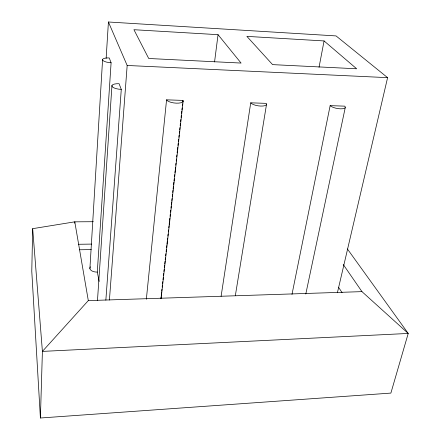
<?xml version="1.0" encoding="UTF-8"?>
<svg xmlns="http://www.w3.org/2000/svg" width="440" height="440" viewBox="0 0 440 440"><rect width="100%" height="100%" fill="white"/><g stroke="black" fill="none" stroke-linecap="round" stroke-linejoin="round"><path stroke-width="0.66" d="M93.302 221.711L74.784 221.832L32.675 228.668L31.779 271.321L40.409 418L390.88 393.091L408.221 333.443L347.375 248.93M40.409 418L42.405 351.401L32.675 228.668M74.718 223.196L74.784 221.832L88.308 300.603L42.405 351.401L408.221 333.443L361.961 291.632L343.228 264.468M89.903 268.631L102.608 59.356M106.139 58.361L108.422 22L336.05 35.921L387.602 77.649L337.398 292.743M99.154 281.44L97.295 272.085L111.095 62.761L109.258 57.943A7.667 2.338 5.4 0 0 102.581 59.983A7.667 2.338 5.4 0 0 111.095 62.761M97.471 300.614L111.958 85.476M105.853 300.141L121.275 89.403L119.097 83.705A8.316 2.772 5.4 0 0 111.953 86.229A8.316 2.772 5.4 0 0 121.275 89.403M109.422 300.041L127.171 65.472L108.422 22M146.344 299.266L166.562 99.825L182.98 100.408L182.826 101.772M160.875 298.733L161.106 296.687M161.255 295.323L161.562 292.595M161.711 291.236L161.942 289.19M162.168 287.144L162.393 285.098M162.547 283.74L162.773 281.694M163.004 279.648L163.229 277.602M163.46 275.561L163.686 273.515M163.916 271.469L164.142 269.423M164.368 267.382L164.599 265.337M164.753 263.973L165.055 261.245M165.204 259.886L165.435 257.84M165.66 255.794L165.891 253.748M166.117 251.708L166.342 249.662M166.573 247.615L166.798 245.57M166.953 244.211L167.255 241.483M167.409 240.119L167.635 238.073M167.865 236.032L168.091 233.987M168.322 231.941L168.548 229.895M168.773 227.854L169.004 225.808M169.153 224.444L169.461 221.716M169.609 220.358L169.84 218.312M170.066 216.266L170.297 214.22M170.522 212.179L170.748 210.133M170.979 208.087L171.204 206.041M171.358 204.683L171.661 201.955M171.815 200.59L172.04 198.545M172.271 196.504L172.496 194.458M172.722 192.412L172.953 190.366M173.102 189.007L173.41 186.28M173.558 184.916L173.866 182.188M174.014 180.829L174.246 178.783M174.471 176.737L174.697 174.691M174.928 172.651L175.153 170.605M175.307 169.24L175.532 167.195M175.764 165.154L175.989 163.108M176.22 161.062L176.446 159.016M176.671 156.976L176.902 154.93M177.128 152.884L177.359 150.838M177.507 149.479L177.738 147.433M177.964 145.387L178.195 143.341M178.42 141.301L178.646 139.255M178.877 137.209L179.102 135.163M179.333 133.122L179.559 131.076M179.713 129.712L179.938 127.666M180.169 125.626L180.395 123.58M180.62 121.534L180.851 119.488M181.077 117.447L181.308 115.401M181.533 113.355L181.764 111.309M181.913 109.951L182.144 107.905M182.369 105.859L182.595 103.813M161.117 298.458L183.128 101.178M214.561 61.936L218.042 34.678L133.93 29.711L148.72 58.492L241.065 63.063L218.042 34.678M221.084 296.384L250.729 102.817L266.206 103.367A8.151 2.734 8.7 0 1 260.755 106.073A8.151 2.734 8.7 0 1 250.729 102.817M235.34 295.652L266.552 104.121M319.039 67.26L324.066 40.937L246.879 36.377L272.591 64.625L356.664 68.783L324.066 40.937M291.979 294.443L330.149 105.639L344.768 106.156A7.975 2.569 10.5 0 1 340.351 108.823A7.975 2.569 10.5 0 1 330.149 105.639M305.795 294.014L345.257 107.575M88.308 300.603L361.961 291.632M79.591 249.772L91.262 249.59M78.491 244.277L91.537 244.096M127.171 65.472L387.602 77.649M338.718 287.507L342.078 292.666M182.98 100.408A8.415 2.893 6.7 0 1 176.374 103.163A8.415 2.893 6.7 0 1 166.562 99.825M97.295 272.085A6.71 3.564 2.8 0 1 91.146 270.419A6.71 3.564 2.8 0 1 90.464 266.827"/></g></svg>
